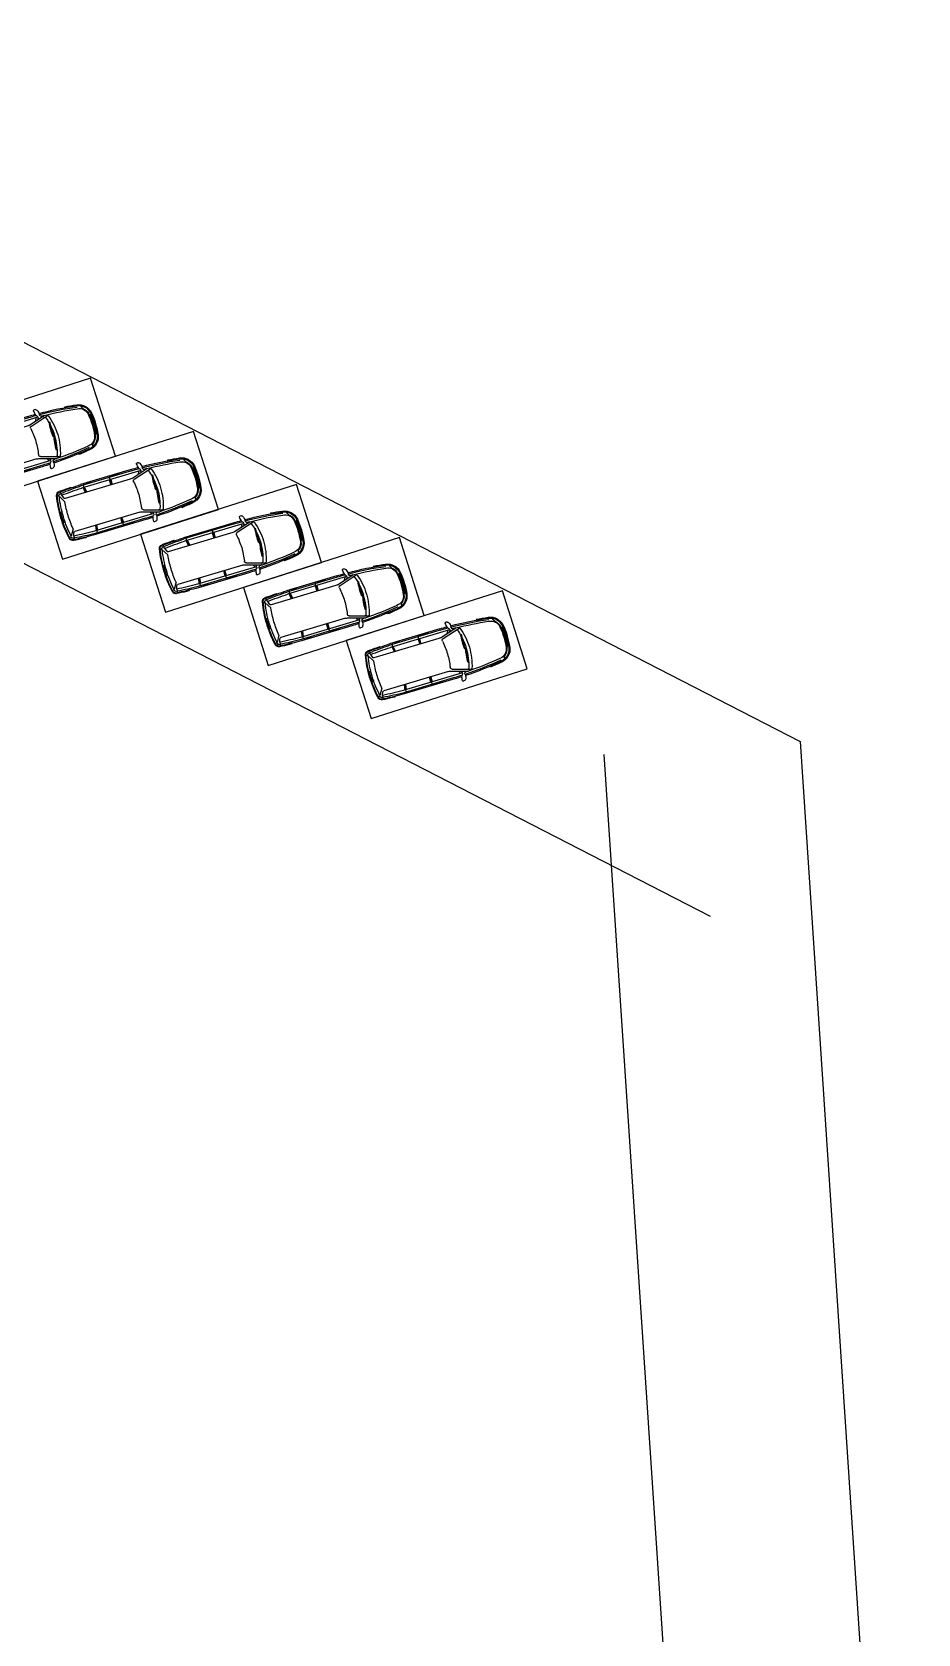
# Model space of a CAD drawing. Header units: inches. Extents: x -18604 to 2753, y -9056 to 3482.
# Drawn here: x -7901 to -5197, y -2554 to 2337 of the extents above; entities that cross this region are included whole.
import ezdxf

# ---------------------------------------------------------------- set-up
doc = ezdxf.new("R2010")
doc.units = ezdxf.units.IN
doc.layers.add('Edificações', color=31, linetype='Continuous')

# ---------------------------------------------------------------- blocks, each defined once
blk = doc.blocks.new('astra1_pb')
for p, q in [((-1.634, 0.627), (-1.66, 0.629)), ((-1.626, 0.612), (-1.653, 0.557)), ((-1.14, 0.762), (-1.137, 0.729)), ((-0.002, 0.487), (-0.561, 0.654)), ((-0.464, 0.688), (-0.365, 0.688)), ((0.068, 0.529), (-0.464, 0.688)), ((-0.336, 0.731), (-0.337, 0.723)), ((-0.265, 0.709), (-0.269, 0.67)), ((-0.267, 0.93), (-0.225, 0.937)), ((-0.267, 0.687), (1.617, 0.687)), ((-0.173, 0.601), (-0.217, 0.688)), ((0.009, 0.797), (1.617, 0.797)), ((0.125, 0.521), (2.19, 0.521)), ((0.687, 0.688), (0.692, 0.521)), ((0.711, 0.688), (0.711, 0.521)), ((0.736, 0.688), (0.731, 0.521)), ((1.499, 0.521), (1.523, 0.688)), ((1.519, 0.521), (1.543, 0.688)), ((1.539, 0.521), (1.564, 0.688)), ((1.918, 0.785), (1.919, 0.805)), ((2.223, 0.432), (2.343, 0.633)), ((2.264, 0.65), (2.228, 0.547)), ((2.234, 0.766), (2.305, 0.76)), ((2.236, 0.786), (2.307, 0.779)), ((2.264, 0.65), (2.274, 0.762)), ((2.349, 0.644), (2.398, 0.651)), ((-1.788, 0.329), (-1.853, 0.29)), ((-1.788, -0.329), (-1.853, -0.29)), ((-0.002, -0.487), (-0.561, -0.654)), ((2.223, -0.432), (2.343, -0.633)), ((-1.634, -0.627), (-1.66, -0.629)), ((-1.626, -0.612), (-1.653, -0.557)), ((-1.14, -0.762), (-1.137, -0.729)), ((0.068, -0.529), (-0.464, -0.688)), ((-0.464, -0.688), (-0.365, -0.688)), ((-0.336, -0.731), (-0.337, -0.723)), ((-0.265, -0.709), (-0.269, -0.67)), ((-0.267, -0.687), (1.617, -0.687)), ((-0.267, -0.93), (-0.225, -0.937)), ((-0.173, -0.601), (-0.217, -0.688)), ((0.009, -0.797), (1.617, -0.797)), ((0.125, -0.521), (2.19, -0.521)), ((0.687, -0.688), (0.692, -0.521)), ((0.711, -0.688), (0.711, -0.521)), ((0.736, -0.688), (0.731, -0.521)), ((1.499, -0.521), (1.523, -0.688)), ((1.519, -0.521), (1.543, -0.688)), ((1.539, -0.521), (1.564, -0.688)), ((1.918, -0.785), (1.919, -0.805)), ((2.264, -0.65), (2.228, -0.547)), ((2.234, -0.766), (2.305, -0.76)), ((2.236, -0.786), (2.307, -0.779)), ((2.264, -0.65), (2.274, -0.762)), ((2.349, -0.644), (2.398, -0.651))]:
    blk.add_line(p, q)
at = {"color": 9}
for p, q in [((0.009, 0.757), (1.617, 0.757)), ((0.396, 0.792), (0.396, 0.797)), ((0.411, 0.777), (0.64, 0.777)), ((0.655, 0.792), (0.655, 0.797)), ((1.301, 0.792), (1.301, 0.797)), ((1.316, 0.777), (1.436, 0.777)), ((1.451, 0.792), (1.451, 0.797)), ((-1.86, 0), (-1.814, 0.071)), ((-1.848, 0), (-1.814, 0.051)), ((-1.808, 0.299), (-1.836, 0.283)), ((-1.805, 0.048), (-1.805, 0)), ((-0.584, 0.026), (-0.593, 0.024)), ((-0.593, 0.024), (-0.533, -0.437)), ((-0.567, 0.452), (-0.551, -0.013)), ((-0.558, 0.452), (-0.567, 0.452)), ((2.438, 0.161), (2.398, 0.159)), ((-1.86, 0), (-1.814, -0.071)), ((-1.848, 0), (-1.814, -0.051)), ((-1.808, -0.299), (-1.836, -0.283)), ((-1.805, -0.048), (-1.805, 0)), ((-0.551, -0.013), (-0.541, -0.013)), ((-0.533, -0.437), (-0.523, -0.436)), ((2.438, -0.161), (2.398, -0.159)), ((0.009, -0.757), (1.617, -0.757)), ((0.396, -0.792), (0.396, -0.797)), ((0.411, -0.777), (0.64, -0.777)), ((0.655, -0.792), (0.655, -0.797)), ((1.301, -0.792), (1.301, -0.797)), ((1.316, -0.777), (1.436, -0.777)), ((1.451, -0.792), (1.451, -0.797))]:
    blk.add_line(p, q, dxfattribs=at)
for centre, radius, start, end in [((-1.45, 0.289), 0.43, 98.2959, 171.9694), ((-1.45, 0.289), 0.4, 98.2959, 171.9694), ((-1.469, 0.294), 0.32, 125.7107, 171.9063), ((-1.662, 0.562), 0.01, 305.7107, 333.5251), ((-1.635, 0.617), 0.01, 333.5251, 84.6577), ((0.047, -9.974), 10.802, 96.3074, 98.2959), ((-0.036, -8.863), 9.66, 91.7707, 98.7615), ((1.198, 0.006), 1.894, 160.3901, 180.0138), ((-0.567, 0.635), 0.02, 73.3881, 160.3901), ((1.198, 0.006), 1.794, 160.5282, 167.22), ((-0.465, 0.594), 0.03, 73.3881, 160.5282), ((0.245, -20.893), 21.585, 91.6727, 91.7127), ((-0.386, 0.733), 0.05, 271.6727, 348.1083), ((-0.433, 0.751), 0.1, 348.1083, 4.9942), ((-0.079, 0.782), 0.255, 151.2266, 184.9942), ((-0.259, 0.881), 0.05, 99.2101, 151.2266), ((-0.239, 0.667), 0.03, 173.5799, 258.0136), ((-0.215, 0.704), 0.05, 128.1727, 173.5799), ((-0.271, 0.775), 0.0411, 308.1727, 348.7801), ((-0.693, 0.937), 0.492, 339.878, 357.6913), ((-0.221, 0.917), 0.02, 357.6913, 99.2101), ((0.009, -12.003), 12.801, 90, 91.0305), ((0.125, 0.721), 0.2, 253.3881, 270), ((0.408, 0.699), 0.304, 357.8813, 18.9108), ((1.388, 0.696), 0.155, 356.9873, 40.8552), ((1.251, -11.393), 12.086, 85.1894, 88.2799), ((1.018, -16.836), 17.643, 86.0493, 88.0562), ((1.018, -16.836), 17.663, 86.0493, 87.0782), ((2.19, 0.561), 0.04, 270, 340.5991), ((0.362, -20.911), 21.708, 84.8788, 84.958), ((2.295, 0.66), 0.05, 10.5383, 85.133), ((2.297, 0.66), 0.1, 11.2743, 85.133), ((2.297, 0.66), 0.12, 11.2743, 85.133), ((-1.013, 0), 3.415, 0, 10.6867), ((-1.013, 0.045), 3.415, 10.1152, 10.5383), ((-1.013, 0), 3.475, 0, 11.2743), ((-1.013, 0), 3.495, 0, 11.2743), ((0.595, 0), 2.495, 171.9694, 180.0078), ((0.595, 0), 2.495, 179.9922, 188.0306), ((0.595, 0), 2.465, 171.9694, 180.0078), ((0.595, 0), 2.465, 179.9922, 188.0306), ((0.595, 0), 2.405, 171.9063, 172.157), ((1.338, 0.018), 2.034, 180.3247, 198.9193), ((1.198, 0.006), 1.794, 169.095, 180.0138), ((1.2, -0.006), 1.795, 179.6316, 199.4683), ((-0.019, 0.43), 0.06, 348.9049, 73.3881), ((3.643, -0.135), 3.645, 171.2702, 177.8764), ((-1.013, 0), 3.265, 0, 7.6043), ((-1.013, 0), 3.265, 352.3957, 0), ((-1.013, 0), 3.415, 349.3133, 0), ((-1.013, 0), 3.475, 348.7257, 0), ((-1.013, 0), 3.495, 348.7257, 0), ((-1.45, -0.289), 0.43, 188.0306, 261.7041), ((-1.45, -0.289), 0.4, 188.0306, 261.7041), ((0.595, 0), 2.405, 187.843, 188.0937), ((-1.469, -0.294), 0.32, 188.0937, 234.2893), ((-0.019, -0.43), 0.06, 286.6119, 11.0951), ((3.643, 0.135), 3.645, 182.1236, 188.7298), ((-1.662, -0.562), 0.01, 26.4749, 54.2893), ((-1.635, -0.617), 0.01, 275.3423, 26.4749), ((0.047, 9.974), 10.802, 261.7041, 263.6926), ((-0.036, 8.863), 9.66, 261.2385, 268.2293), ((-0.567, -0.635), 0.02, 199.6099, 286.6119), ((-0.465, -0.594), 0.03, 199.4718, 286.6119), ((0.245, 20.893), 21.585, 268.2873, 268.3273), ((-0.386, -0.733), 0.05, 11.8917, 88.3273), ((-0.433, -0.751), 0.1, 355.0058, 11.8917), ((-0.079, -0.782), 0.255, 175.0058, 208.7734), ((-0.259, -0.881), 0.05, 208.7734, 260.7899), ((-0.239, -0.667), 0.03, 101.9864, 186.4201), ((-0.215, -0.704), 0.05, 186.4201, 231.8273), ((-0.271, -0.775), 0.0411, 11.2199, 51.8273), ((-0.693, -0.937), 0.492, 2.3087, 20.122), ((-0.221, -0.917), 0.02, 260.7899, 2.3087), ((0.009, 12.003), 12.801, 268.9695, 270), ((0.125, -0.721), 0.2, 90, 106.6119), ((0.408, -0.699), 0.304, 341.0892, 2.1187), ((1.388, -0.696), 0.155, 319.1448, 3.0127), ((1.251, 11.393), 12.086, 271.7201, 274.8106), ((1.018, 16.836), 17.643, 271.9438, 273.9507), ((1.018, 16.836), 17.663, 272.9218, 273.9507), ((2.19, -0.561), 0.04, 19.4009, 90), ((0.362, 20.911), 21.708, 275.042, 275.1212), ((2.295, -0.66), 0.05, 274.867, 349.4617), ((2.297, -0.66), 0.1, 274.867, 348.7257), ((2.297, -0.66), 0.12, 274.867, 348.7257), ((-1.013, -0.045), 3.415, 349.4617, 349.8848)]:
    blk.add_arc(centre, radius, start, end)
for centre, radius, start, end in [((-1.469, 0.294), 0.3, 93.6894, 171.9063), ((-0.036, -8.863), 9.621, 91.7716, 98.7656), ((-0.009, -9.853), 10.55, 92.471, 98.0602), ((0.176, -23.379), 24.034, 91.4468, 91.4503), ((0.009, -12.003), 12.761, 90, 91.096), ((0.411, 0.792), 0.015, 180, 270), ((0.64, 0.792), 0.015, 270, 0), ((1.316, 0.792), 0.015, 180, 270), ((1.436, 0.792), 0.015, 270, 0), ((1.482, -5.974), 6.732, 83.2825, 88.8635), ((0.595, 0), 2.455, 173.7472, 180), ((0.595, 0), 2.443, 173.3007, 179.5727), ((-1.826, 0.266), 0.02, 120.4766, 173.7472), ((0.595, 0), 2.431, 173.0859, 179.1361), ((0.595, 0), 2.419, 172.8771, 178.6898), ((-1.839, 0.087), 0.03, 326.36, 357.9556), ((-1.81, 0.048), 0.005, 0, 146.4863), ((0.595, 0), 2.405, 173.0944, 177.9556), ((-1.803, 0.291), 0.01, 353.0944, 120.4766), ((0.595, 0), 2.385, 171.9063, 180.0078), ((-2.775, -0.497), 2.253, 1.5598, 13.4099), ((-2.789, 0.14), 2.253, 356.1076, 7.9577), ((-1.013, 0), 3.455, 0, 2.6628), ((-1.013, 0), 3.455, 357.3372, 0), ((0.595, 0), 2.455, 180, 186.2528), ((0.595, 0), 2.443, 180.4273, 186.6993), ((-1.826, -0.266), 0.02, 186.2528, 239.5234), ((0.595, 0), 2.431, 180.8639, 186.9141), ((0.595, 0), 2.419, 181.3102, 187.1229), ((-1.81, -0.048), 0.005, 213.5137, 0), ((-1.839, -0.087), 0.03, 2.0444, 33.64), ((0.595, 0), 2.405, 182.0444, 186.9056), ((-1.803, -0.291), 0.01, 239.5234, 6.9056), ((0.595, 0), 2.385, 179.9922, 188.0937), ((-1.469, -0.294), 0.3, 188.0937, 266.3106), ((-0.036, 8.863), 9.621, 261.2344, 268.2284), ((-0.009, 9.853), 10.55, 261.9398, 267.529), ((0.176, 23.379), 24.034, 268.5497, 268.5532), ((0.009, 12.003), 12.761, 268.904, 270), ((0.411, -0.792), 0.015, 90, 180), ((0.64, -0.792), 0.015, 0, 90), ((1.316, -0.792), 0.015, 90, 180), ((1.436, -0.792), 0.015, 0, 90), ((1.482, 5.974), 6.732, 271.1365, 276.7175)]:
    blk.add_arc(centre, radius, start, end, dxfattribs=at)

msp = doc.modelspace()

# ---------------------------------------------------------------- linework, layer by layer
for p, q in [((-9770.5, 2337.4, 23.3), (-5556.7, 171.4, -142.7)), ((-10044.8, 1803.8, 23.3), (-5831, -362.2, -142.7))]:
    msp.add_line(p, q)
at = {"extrusion": (-0.000701213, -0.001358, 0.999999), "elevation": 20.5}
for points in [[(-7722.1, 1280.4), (-8198.4, 1128.4), (-8122.4, 890.2), (-7646.1, 1042.2)], [(-7407.9, 1118.2), (-7884.2, 966.2), (-7808.2, 728), (-7331.9, 880)], [(-7407.9, 1118.2), (-7884.2, 966.2), (-7808.2, 728), (-7331.9, 880)], [(-7093.7, 956), (-7570.1, 804), (-7494.1, 565.9), (-7017.7, 717.8)], [(-6779.6, 793.8), (-7255.9, 641.9), (-7179.9, 403.7), (-6703.6, 555.7)], [(-6465.4, 631.7), (-6941.7, 479.7), (-6865.8, 241.5), (-6389.4, 393.5)], [(-6465.4, 631.7), (-6941.7, 479.7), (-6865.8, 241.5), (-6389.4, 393.5)]]:
    msp.add_lwpolyline(points, close=True, dxfattribs=at)
at = {"layer": 'Edificações'}
for p, q in [((-5556.7, 171.4, -142.7), (-5196.7, -5256.6, -41.7)), ((-6155.4, 131.7, -142.7), (-5795.4, -5296.3, -41.7))]:
    msp.add_line(p, q, dxfattribs=at)

# ---------------------------------------------------------------- block references
at = {"xscale": -100.0000000000029, "yscale": 100, "zscale": 99.99999999999989, "rotation": 16.6094703141239}
for p in [(-7889.2, 1087.7, 16.2), (-7575.1, 925.5, 16.2), (-7260.9, 763.3, 16.2), (-6946.7, 601.2, 16.2), (-6632.6, 439, 16.2)]:
    msp.add_blockref('astra1_pb', p, dxfattribs=at)

doc.saveas('drawing.dxf')
